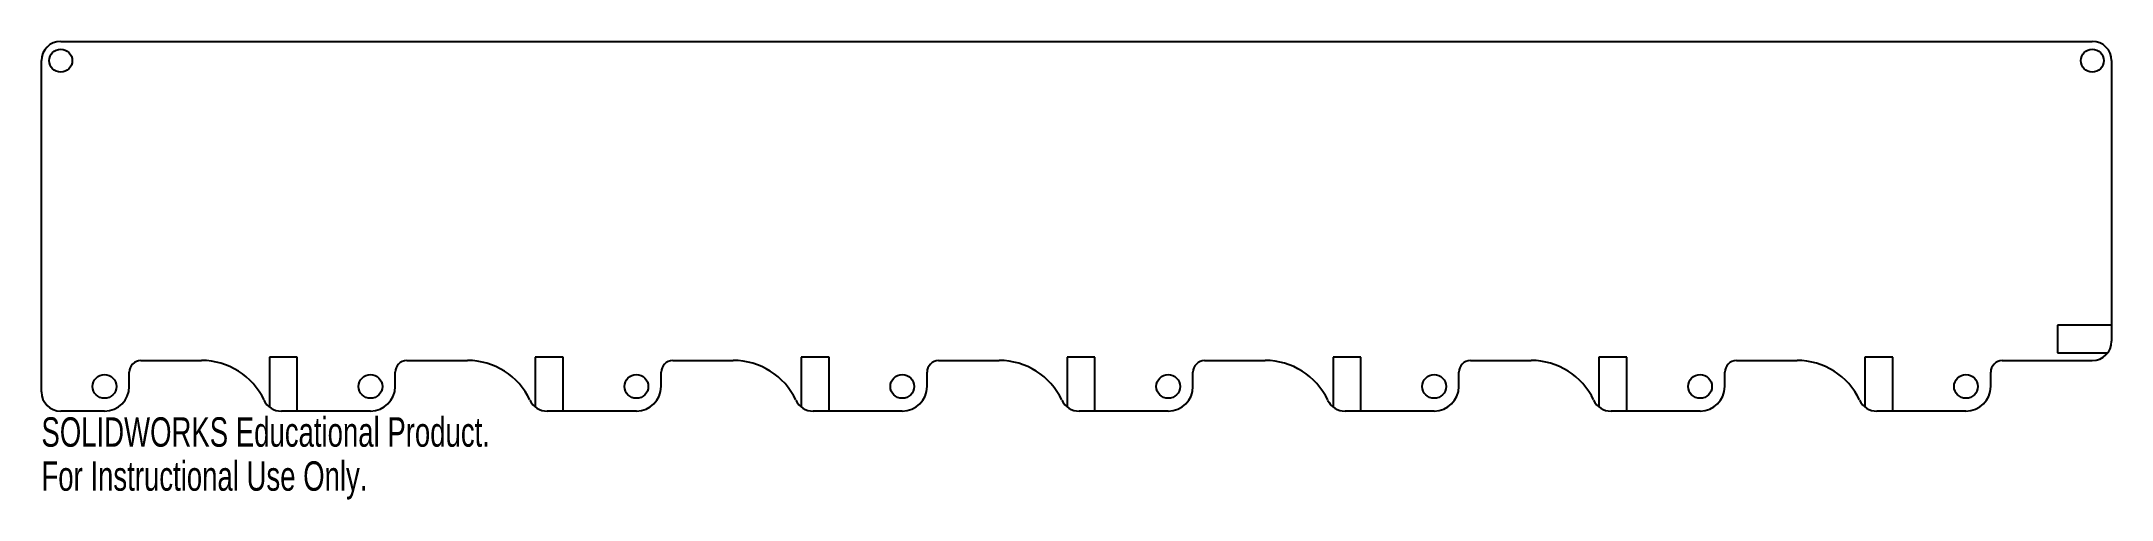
# Model space of a CAD drawing. Header units: inches. Extents: x 1.5 to 14.9, y 9.1 to 12.1.
import ezdxf

# ---------------------------------------------------------------- set-up
doc = ezdxf.new("R2010")
doc.units = ezdxf.units.IN
doc.header["$MEASUREMENT"] = 0
doc.styles.add('SLDTEXTSTYLE0', font='TXT', dxfattribs={"width": 0.7})

msp = doc.modelspace()

# ---------------------------------------------------------------- linework, layer by layer
at = {"color": 7, "linetype": 'Continuous', "lineweight": 25}
for p, q in [((1.604, 12.112), (14.744, 12.112)), ((1.479, 9.843), (1.479, 11.987)), ((14.869, 11.987), (14.869, 10.17)), ((14.519, 10.275), (14.519, 10.095)), ((14.869, 10.275), (14.519, 10.275)), ((2.122, 10.045), (2.514, 10.045)), ((3.133, 10.068), (2.953, 10.068)), ((2.953, 10.068), (2.953, 9.745)), ((3.133, 9.718), (3.133, 10.068)), ((3.842, 10.045), (4.234, 10.045)), ((4.853, 10.068), (4.673, 10.068)), ((4.673, 10.068), (4.673, 9.745)), ((4.853, 9.718), (4.853, 10.068)), ((5.562, 10.045), (5.954, 10.045)), ((6.573, 10.068), (6.393, 10.068)), ((6.393, 10.068), (6.393, 9.745)), ((6.573, 9.718), (6.573, 10.068)), ((7.282, 10.045), (7.674, 10.045)), ((8.293, 10.068), (8.113, 10.068)), ((8.113, 10.068), (8.113, 9.745)), ((8.293, 9.718), (8.293, 10.068)), ((9.002, 10.045), (9.394, 10.045)), ((10.013, 10.068), (9.833, 10.068)), ((9.833, 10.068), (9.833, 9.745)), ((10.013, 9.718), (10.013, 10.068)), ((10.722, 10.045), (11.114, 10.045)), ((11.733, 10.068), (11.553, 10.068)), ((11.553, 10.068), (11.553, 9.745)), ((11.733, 9.718), (11.733, 10.068)), ((12.442, 10.045), (12.834, 10.045)), ((13.453, 10.068), (13.273, 10.068)), ((13.273, 10.068), (13.273, 9.745)), ((13.453, 9.718), (13.453, 10.068)), ((14.162, 10.045), (14.744, 10.045)), ((14.519, 10.095), (14.844, 10.095)), ((2.047, 9.878), (2.047, 9.97)), ((3.767, 9.878), (3.767, 9.97)), ((5.487, 9.878), (5.487, 9.97)), ((7.207, 9.878), (7.207, 9.97)), ((8.927, 9.878), (8.927, 9.97)), ((10.647, 9.878), (10.647, 9.97)), ((12.367, 9.878), (12.367, 9.97)), ((14.087, 9.878), (14.087, 9.97)), ((1.887, 9.718), (1.604, 9.718)), ((3.607, 9.718), (3.031, 9.718)), ((5.327, 9.718), (4.751, 9.718)), ((7.047, 9.718), (6.471, 9.718)), ((8.767, 9.718), (8.191, 9.718)), ((10.487, 9.718), (9.911, 9.718)), ((12.207, 9.718), (11.631, 9.718)), ((13.927, 9.718), (13.351, 9.718))]:
    msp.add_line(p, q, dxfattribs=at)
for centre, radius in [((1.604, 11.987), 0.0745), ((14.744, 11.987), 0.0745), ((1.887, 9.878), 0.077), ((3.607, 9.878), 0.077), ((5.327, 9.878), 0.077), ((7.047, 9.878), 0.077), ((8.767, 9.878), 0.077), ((10.487, 9.878), 0.077), ((12.207, 9.878), 0.077), ((13.927, 9.878), 0.077)]:
    msp.add_circle(centre, radius, dxfattribs=at)
for centre, radius, start, end in [((1.604, 11.987), 0.125, 90, 180), ((14.744, 11.987), 0.125, 0, 90), ((2.122, 9.97), 0.075, 90, 180), ((2.514, 9.598), 0.448, 25.4245, 90), ((3.842, 9.97), 0.075, 90, 180), ((4.234, 9.598), 0.448, 25.4245, 90), ((5.562, 9.97), 0.075, 90, 180), ((5.954, 9.598), 0.448, 25.4245, 90), ((7.282, 9.97), 0.075, 90, 180), ((7.674, 9.598), 0.448, 25.4245, 90), ((9.002, 9.97), 0.075, 90, 180), ((9.394, 9.598), 0.448, 25.4245, 90), ((10.722, 9.97), 0.075, 90, 180), ((11.114, 9.598), 0.448, 25.4245, 90), ((12.442, 9.97), 0.075, 90, 180), ((12.834, 9.598), 0.448, 25.4245, 90), ((14.162, 9.97), 0.075, 90, 180), ((14.744, 10.17), 0.125, 270, 0), ((1.604, 9.843), 0.125, 180, 270), ((1.887, 9.878), 0.16, 270, 0), ((3.031, 9.843), 0.125, 205.4245, 270), ((3.607, 9.878), 0.16, 270, 0), ((4.751, 9.843), 0.125, 205.4245, 270), ((5.327, 9.878), 0.16, 270, 0), ((6.471, 9.843), 0.125, 205.4245, 270), ((7.047, 9.878), 0.16, 270, 0), ((8.191, 9.843), 0.125, 205.4245, 270), ((8.767, 9.878), 0.16, 270, 0), ((9.911, 9.843), 0.125, 205.4245, 270), ((10.487, 9.878), 0.16, 270, 0), ((11.631, 9.843), 0.125, 205.4245, 270), ((12.207, 9.878), 0.16, 270, 0), ((13.351, 9.843), 0.125, 205.4245, 270), ((13.927, 9.878), 0.16, 270, 0)]:
    msp.add_arc(centre, radius, start, end, dxfattribs=at)

# ---------------------------------------------------------------- texts
at = {"color": 7, "linetype": 'Continuous', "char_height": 0.1903, "attachment_point": 1, "style": 'SLDTEXTSTYLE0'}
for s, insert in [('SOLIDWORKS Educational Product.', (1.479, 9.678)), ('For Instructional Use Only.', (1.479, 9.393))]:
    msp.add_mtext(s, dxfattribs=dict(at, insert=insert))

doc.saveas('drawing.dxf')
